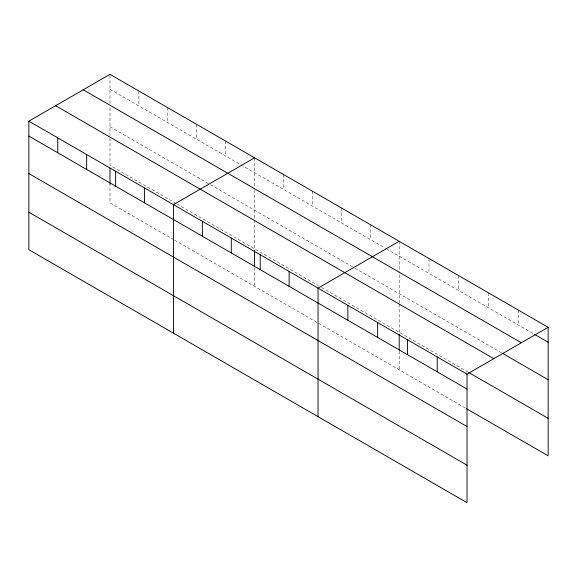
<?xml version="1.0" encoding="UTF-8"?>
<svg xmlns="http://www.w3.org/2000/svg" width="577" height="577" viewBox="0 0 577 577"><rect width="100%" height="100%" fill="white"/><g stroke="black" fill="none" stroke-linecap="round" stroke-linejoin="round"><path stroke-width="0.43" stroke-dasharray="2.88 2.16" d="M109.983 103.514L109.983 74.325M109.983 89.233L240.119 164.366M240.876 164.806L385.472 248.29M386.237 248.723L533.631 333.823M109.983 126.731L209.675 184.287M210.439 184.727L354.271 267.771M355.035 268.211L501.55 352.799M176.194 203.587L109.983 165.361L109.983 136.388M176.951 204.027L318.504 285.752M321.548 287.512L467.933 372.021M173.908 239.765L109.983 202.859L109.983 184.113M174.672 240.205L465.639 408.199M518.355 310.101L518.355 325.002M488.56 292.892L488.56 307.801M458.765 275.691L458.765 290.599M428.971 258.489L428.971 273.397M399.176 241.287L399.176 273.159M399.176 274.94L399.176 303.351M399.176 304.23L399.176 332.323M399.176 351.076L399.176 369.821M370.254 224.59L370.254 239.498M341.332 207.893L341.332 222.801M312.417 191.203L312.417 206.104M283.495 174.506L283.495 189.407M254.58 157.809L254.58 188.787M254.58 189.674L254.58 218.993M254.58 219.866L254.58 250.627M254.58 267.591L254.58 286.343M225.657 141.113L225.657 156.021M196.743 124.416L196.743 139.324M167.82 107.719L167.82 122.627M138.898 91.022L138.898 105.93M109.983 107.978L109.983 135.508"/><path stroke-width="0.87" d="M28.85 121.17L467.017 374.141L467.017 502.675L28.85 249.697L28.85 121.17L109.983 74.325L548.15 327.303L548.15 455.83L466.404 408.639M254.58 157.809L173.446 204.647L173.446 333.181M399.176 241.287L318.042 288.132L318.042 416.666M467.017 374.141L548.15 327.303M534.396 334.271L548.15 342.204M83.211 89.781L521.377 342.76M502.307 353.239L548.15 379.702M55.623 105.706L493.789 358.685M468.697 372.461L548.15 418.339M28.85 136.071L467.017 389.049M28.85 173.569L467.017 426.547M28.85 212.206L467.017 465.177M437.222 356.939L437.222 371.848M407.427 339.738L407.427 354.646M399.176 334.112L399.176 350.181M377.632 322.536L377.632 337.444M347.837 305.334L347.837 320.242M289.12 271.435L289.12 286.343M260.205 254.738L260.205 269.647M254.58 250.627L254.58 266.697M231.283 238.041L231.283 252.95M202.361 221.344L202.361 236.253M144.524 187.951L144.524 202.859M115.609 171.254L115.609 186.162M109.983 168.044L109.983 184.113M86.687 154.557L86.687 169.465M57.772 137.867L57.772 152.768"/></g></svg>
